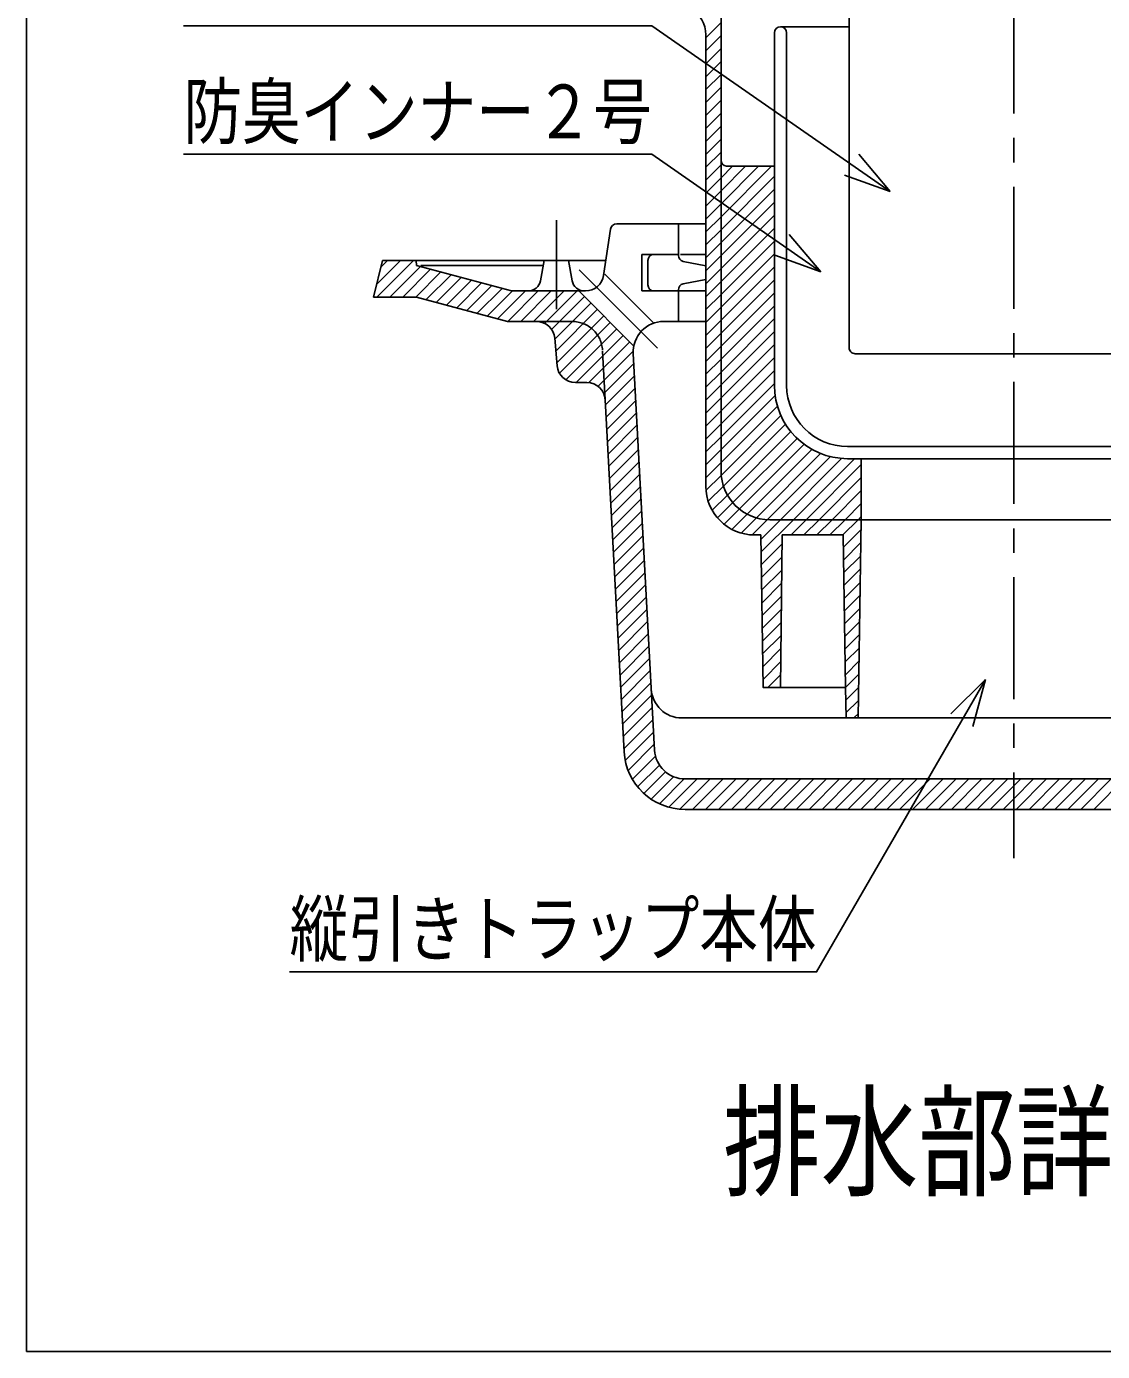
# Model space of a CAD drawing. Units: millimetres, scale not verified. Extents: x -1365 to 1365, y -930 to 870.
# Drawn here: x -1365 to -924, y -930 to -387 of the extents above; entities that cross this region are included whole.
import ezdxf
from ezdxf.enums import TextEntityAlignment as Align

# ---------------------------------------------------------------- set-up
doc = ezdxf.new("R2010")
doc.units = ezdxf.units.MM
doc.header["$LTSCALE"] = 10
doc.linetypes.add('CHAIN1', pattern=[8, 5, -1, 1, -1])
doc.linetypes.add('DASHED2', pattern=[3, 2, -1])
for name, color, linetype in [('0-7_枠細線', 5, 'Continuous'), ('0-8_枠中線', 5, 'Continuous'), ('0-E_極細4', 6, 'Continuous'), ('1-1_寸法4', 7, 'Continuous')]:
    doc.layers.add(name, color=color, linetype=linetype)
doc.styles.add('ＭＳ ゴシック', font='')
doc.styles.get('ＭＳ ゴシック').set_extended_font_data('MS Gothic')

msp = doc.modelspace()

# ---------------------------------------------------------------- linework, layer by layer
at = {"layer": '0-8_枠中線'}
msp.add_lwpolyline([(-1365, -930), (-1365, 870), (1365, 870), (1365, -930)], close=True, dxfattribs=at)
at = {"layer": '0-E_極細4', "linetype": 'CHAIN1'}
for p, q in [((-960.3, -292.64), (-960.3, -727.84)), ((-1147.8, -466.36), (-1147.8, -502.87)), ((-1138.39, -486.75), (-1106.29, -518.85))]:
    msp.add_line(p, q, dxfattribs=at)
at = {"layer": '0-E_極細4'}
for p, q in [((-1080.3, -441.79), (-1080.3, -374.09)), ((-1027.8, -518.57), (-1027.8, -371.14)), ((-1086.55, -391.64), (-1080.3, -385.39)), ((-1086.55, -575.34), (-1086.55, -390.42)), ((-1086.55, -396.94), (-1080.3, -390.69)), ((-1058.42, -534.09), (-1058.42, -389.59)), ((-1055.92, -387.09), (-1027.8, -387.09)), ((-1053.42, -534.09), (-1053.42, -389.59)), ((-1086.55, -402.24), (-1080.3, -395.99)), ((-1086.55, -407.55), (-1080.3, -401.3)), ((-1086.55, -412.85), (-1080.3, -406.6)), ((-1086.55, -418.15), (-1080.3, -411.9)), ((-1086.55, -423.46), (-1080.3, -417.21)), ((-1086.55, -428.76), (-1080.3, -422.51)), ((-1086.55, -434.06), (-1080.3, -427.81)), ((-1086.55, -439.37), (-1080.3, -433.12)), ((-1086.55, -444.67), (-1080.3, -438.42)), ((-1086.55, -449.97), (-1080.3, -443.72)), ((-1080.3, -569.09), (-1080.3, -441.79)), ((-1080.3, -443.72), (-1079.83, -443.25)), ((-1080.3, -464.93), (-1059.63, -444.27)), ((-1080.3, -459.63), (-1064.94, -444.27)), ((-1080.3, -454.33), (-1070.24, -444.27)), ((-1080.3, -449.03), (-1075.54, -444.27)), ((-1078.11, -444.27), (-1058.42, -444.27)), ((-1086.55, -455.28), (-1080.3, -449.03)), ((-1080.3, -470.24), (-1058.42, -448.36)), ((-1086.55, -460.58), (-1080.3, -454.33)), ((-1080.3, -475.54), (-1058.42, -453.67)), ((-1086.55, -465.88), (-1080.3, -459.63)), ((-1080.3, -480.84), (-1058.42, -458.97)), ((-1086.55, -471.18), (-1080.3, -464.93)), ((-1080.3, -486.15), (-1058.42, -464.27)), ((-1058.42, -534.09), (-1058.42, -466.59)), ((-1125.55, -470.07), (-1128.43, -488.98)), ((-1086.55, -467.85), (-1123.07, -467.85)), ((-1097.8, -467.85), (-1097.8, -480.35)), ((-1086.55, -476.49), (-1080.3, -470.24)), ((-1080.3, -491.45), (-1058.42, -469.58)), ((-1086.55, -481.79), (-1080.3, -475.54)), ((-1080.3, -496.75), (-1058.42, -474.88)), ((-1219.05, -482.85), (-1222.8, -497.85)), ((-1221.51, -492.7), (-1211.66, -482.85)), ((-1221.36, -497.85), (-1206.36, -482.85)), ((-1219.74, -485.63), (-1216.97, -482.85)), ((-1127.88, -482.85), (-1219.05, -482.85)), ((-1205.12, -484.91), (-1205.3, -482.85)), ((-1152.8, -482.85), (-1154.33, -491.25)), ((-1142.8, -482.85), (-1141.33, -491.22)), ((-1107.8, -480.35), (-1112.8, -480.35)), ((-1112.8, -480.35), (-1112.8, -495.35)), ((-1110.3, -482.85), (-1110.3, -492.85)), ((-1097.8, -480.35), (-1107.8, -480.35)), ((-1097.8, -480.35), (-1107.8, -480.35)), ((-1097.8, -480.8), (-1097.8, -480.35)), ((-1086.55, -480.35), (-1096.98, -480.35)), ((-1095.79, -483.25), (-1086.55, -485.1)), ((-1086.55, -487.09), (-1080.3, -480.84)), ((-1080.3, -502.06), (-1058.42, -480.18)), ((-1216.06, -497.85), (-1203.54, -485.33)), ((-1210.75, -497.85), (-1199.36, -486.45)), ((-1205.45, -497.85), (-1195.17, -487.57)), ((-1166.15, -495.35), (-1205.12, -484.91)), ((-1153.17, -484.91), (-1203.37, -484.91)), ((-1201.2, -498.9), (-1190.99, -488.7)), ((-1127.87, -488.42), (-1107.79, -508.51)), ((-1086.55, -492.4), (-1080.3, -486.15)), ((-1080.3, -507.36), (-1058.42, -485.49)), ((-1197.02, -500.02), (-1186.81, -489.82)), ((-1192.83, -501.14), (-1182.63, -490.94)), ((-1188.65, -502.26), (-1178.44, -492.06)), ((-1184.47, -503.38), (-1174.26, -493.18)), ((-1095.79, -492.45), (-1086.55, -490.6)), ((-1086.55, -497.7), (-1080.3, -491.45)), ((-1080.3, -512.66), (-1058.42, -490.79)), ((-1205.12, -497.85), (-1222.8, -497.85)), ((-1167.8, -507.85), (-1205.12, -497.85)), ((-1180.29, -504.51), (-1170.08, -494.3)), ((-1176.1, -505.63), (-1165.83, -495.35)), ((-1171.92, -506.75), (-1160.52, -495.35)), ((-1167.72, -507.85), (-1155.22, -495.35)), ((-1147.8, -495.35), (-1166.15, -495.35)), ((-1162.42, -507.85), (-1149.92, -495.35)), ((-1157.11, -507.85), (-1144.61, -495.35)), ((-1152.6, -508.64), (-1139.31, -495.35)), ((-1149.77, -511.11), (-1136.32, -497.66)), ((-1135.85, -495.35), (-1147.8, -495.35)), ((-1138.62, -495.35), (-1116.04, -517.93)), ((-1112.8, -495.35), (-1097.8, -495.35)), ((-1107.8, -495.35), (-1097.8, -495.35)), ((-1097.8, -494.9), (-1097.8, -495.35)), ((-1097.8, -495.35), (-1097.8, -507.85)), ((-1086.55, -495.35), (-1097.8, -495.35)), ((-1086.55, -503), (-1080.3, -496.75)), ((-1080.3, -517.97), (-1058.42, -496.09)), ((-1148.44, -515.09), (-1133.66, -500.31)), ((-1148.02, -519.97), (-1131.01, -502.96)), ((-1086.55, -508.31), (-1080.3, -502.06)), ((-1080.3, -523.27), (-1058.42, -501.4)), ((-1155.95, -507.85), (-1167.8, -507.85)), ((-1147.59, -524.84), (-1128.36, -505.61)), ((-1146.52, -529.08), (-1125.71, -508.26)), ((-1103.78, -507.85), (-1086.55, -507.85)), ((-1086.55, -513.61), (-1080.3, -507.36)), ((-1080.3, -528.57), (-1058.42, -506.7)), ((-1147.49, -526), (-1148.48, -514.7)), ((-1143.91, -531.76), (-1123.06, -510.92)), ((-1139.69, -532.85), (-1120.41, -513.57)), ((-1086.55, -518.91), (-1080.3, -512.66)), ((-1080.3, -533.88), (-1058.42, -512)), ((-1134.43, -532.9), (-1117.75, -516.22)), ((-1130.67, -534.44), (-1116.27, -520.04)), ((-1107.55, -683.51), (-1116.26, -521.02)), ((-1086.55, -524.22), (-1080.3, -517.97)), ((-1080.3, -539.18), (-1058.42, -517.31)), ((-1025.3, -521.07), (-960.3, -521.07)), ((-895.3, -521.07), (-960.3, -521.07)), ((-1128.36, -537.44), (-1116.04, -525.11)), ((-1086.55, -529.52), (-1080.3, -523.27)), ((-1080.3, -544.48), (-1058.42, -522.61)), ((-1127.67, -542.05), (-1115.77, -530.15)), ((-1086.55, -534.82), (-1080.3, -528.57)), ((-1080.3, -549.79), (-1058.42, -527.91)), ((-1135.28, -532.85), (-1140.02, -532.85)), ((-1127.4, -547.08), (-1115.5, -535.18)), ((-1086.55, -540.13), (-1080.3, -533.88)), ((-1080.3, -555.09), (-1058.42, -533.22)), ((-1120.02, -684.19), (-1127.79, -539.95)), ((-1127.13, -552.11), (-1115.23, -540.21)), ((-1086.55, -545.43), (-1080.3, -539.18)), ((-1080.3, -560.39), (-1058.14, -538.23)), ((-1080.3, -565.7), (-1057.19, -542.59)), ((-1126.86, -557.15), (-1114.96, -545.25)), ((-1086.55, -550.73), (-1080.3, -544.48)), ((-1080.22, -570.92), (-1055.76, -546.46)), ((-1126.59, -562.18), (-1114.69, -550.28)), ((-1086.55, -556.04), (-1080.3, -549.79)), ((-1079.31, -575.31), (-1053.91, -549.92)), ((-1077.68, -578.99), (-1051.71, -553.01)), ((-1126.32, -567.21), (-1114.42, -555.31)), ((-1086.55, -561.34), (-1080.3, -555.09)), ((-1075.49, -582.1), (-1049.16, -555.77)), ((-1072.79, -584.71), (-1046.28, -558.2)), ((-960.3, -559.09), (-1028.42, -559.09)), ((-960.3, -559.09), (-892.17, -559.09)), ((-1126.05, -572.24), (-1114.15, -560.35)), ((-1086.55, -566.64), (-1080.3, -560.39)), ((-1069.59, -586.8), (-1043.06, -560.28)), ((-1065.8, -588.32), (-1039.47, -561.99)), ((-1061.25, -589.07), (-1035.44, -563.26)), ((-1055.96, -589.09), (-1030.86, -563.99)), ((-1050.66, -589.09), (-1025.66, -564.09)), ((-1028.42, -564.09), (-1022.8, -564.09)), ((-1022.8, -589.09), (-1022.8, -564.09)), ((-1125.78, -577.28), (-1113.88, -565.38)), ((-1086.55, -571.95), (-1080.3, -565.7)), ((-1045.36, -589.09), (-1022.8, -566.53)), ((-1125.51, -582.31), (-1113.61, -570.42)), ((-1125.24, -587.34), (-1113.34, -575.45)), ((-1086.47, -577.17), (-1080.22, -570.92)), ((-1085.56, -581.56), (-1079.31, -575.31)), ((-1040.05, -589.09), (-1022.8, -571.84)), ((-1124.96, -592.37), (-1113.07, -580.48)), ((-1083.93, -585.24), (-1077.68, -578.99)), ((-1034.75, -589.09), (-1022.8, -577.14)), ((-1124.69, -597.41), (-1112.8, -585.52)), ((-1081.74, -588.35), (-1075.49, -582.1)), ((-1079.04, -590.96), (-1072.79, -584.71)), ((-1029.45, -589.09), (-1022.8, -582.44)), ((-1124.42, -602.44), (-1112.53, -590.55)), ((-1075.84, -593.05), (-1069.59, -586.8)), ((-1072.05, -594.57), (-1065.8, -588.32)), ((-1067.5, -595.32), (-1061.25, -589.07)), ((-1064.02, -597.15), (-1055.96, -589.09)), ((-1063.94, -602.37), (-1050.66, -589.09)), ((-1060.3, -589.09), (-1022.8, -589.09)), ((-1051.61, -595.34), (-1045.36, -589.09)), ((-1046.3, -595.34), (-1040.05, -589.09)), ((-1041, -595.34), (-1034.75, -589.09)), ((-1035.7, -595.34), (-1029.45, -589.09)), ((-1030.39, -595.34), (-1024.14, -589.09)), ((-1024.14, -589.09), (-1022.8, -587.75)), ((-1024.05, -670.34), (-1022.8, -589.09)), ((-1022.8, -589.09), (-960.3, -589.09)), ((-1022.8, -589.35), (-1022.8, -589.09)), ((-897.8, -589.09), (-960.3, -589.09)), ((-1124.15, -607.47), (-1112.26, -595.58)), ((-1064.05, -595.34), (-1066.55, -595.34)), ((-1055.92, -657.84), (-1055.3, -595.34)), ((-1030.3, -595.34), (-1055.3, -595.34)), ((-1029.26, -657.84), (-1030.3, -595.34)), ((-1030.21, -600.47), (-1022.86, -593.11)), ((-1123.88, -612.5), (-1111.99, -600.62)), ((-1063.85, -607.59), (-1055.34, -599.07)), ((-1030.13, -605.68), (-1022.94, -598.5)), ((-1123.61, -617.54), (-1111.73, -605.65)), ((-1063.77, -612.81), (-1055.39, -604.43)), ((-1030.04, -610.9), (-1023.03, -603.88)), ((-1123.34, -622.57), (-1111.46, -610.68)), ((-1063.69, -618.03), (-1055.44, -609.78)), ((-1029.95, -616.11), (-1023.11, -609.27)), ((-1123.07, -627.6), (-1111.19, -615.72)), ((-1063.6, -623.25), (-1055.5, -615.14)), ((-1029.87, -621.33), (-1023.19, -614.66)), ((-1122.8, -632.63), (-1110.92, -620.75)), ((-1063.52, -628.47), (-1055.55, -620.5)), ((-1029.78, -626.55), (-1023.28, -620.04)), ((-1122.53, -637.66), (-1110.65, -625.79)), ((-1063.44, -633.69), (-1055.6, -625.86)), ((-1029.69, -631.76), (-1023.36, -625.43)), ((-1122.25, -642.7), (-1110.38, -630.82)), ((-1063.35, -638.91), (-1055.66, -631.21)), ((-1029.61, -636.98), (-1023.44, -630.82)), ((-1121.98, -647.73), (-1110.11, -635.85)), ((-1063.27, -644.13), (-1055.71, -636.57)), ((-1029.52, -642.2), (-1023.52, -636.2)), ((-1121.71, -652.76), (-1109.84, -640.89)), ((-1121.44, -657.79), (-1109.57, -645.92)), ((-1063.19, -649.35), (-1055.77, -641.93)), ((-1029.43, -647.41), (-1023.61, -641.59)), ((-1121.17, -662.83), (-1109.3, -650.95)), ((-1063.1, -654.57), (-1055.82, -647.28)), ((-1029.34, -652.63), (-1023.69, -646.97)), ((-1120.9, -667.86), (-1109.03, -655.99)), ((-1061.07, -657.84), (-1055.87, -652.64)), ((-1029.26, -657.85), (-1023.77, -652.36)), ((-1120.63, -672.89), (-1108.76, -661.02)), ((-1029.05, -670.34), (-1029.26, -657.84)), ((-1029.17, -663.06), (-1023.86, -657.75)), ((-1120.36, -677.92), (-1108.49, -666.05)), ((-1029.08, -668.28), (-1023.94, -663.13)), ((-1120.09, -682.96), (-1108.22, -671.09)), ((-960.3, -670.34), (-1096.41, -670.34)), ((-1021.69, -670.34), (-1029.05, -670.34)), ((-1025.84, -670.34), (-1024.02, -668.52)), ((-960.3, -670.34), (-1021.69, -670.34)), ((-960.3, -670.34), (-898.91, -670.34)), ((-960.3, -670.34), (-833.26, -670.34)), ((-1119.57, -687.74), (-1107.95, -676.12)), ((-1118.38, -691.85), (-1107.68, -681.15)), ((-1116.65, -695.43), (-1107.18, -685.96)), ((-1114.49, -698.57), (-1105.56, -689.64)), ((-1111.92, -701.3), (-1103.07, -692.45)), ((-1108.94, -703.63), (-1099.75, -694.43)), ((-1105.54, -705.54), (-1095.35, -695.34)), ((-1101.66, -706.95), (-1090.05, -695.34)), ((-1097.16, -707.75), (-1084.74, -695.34)), ((-704.78, -695.34), (-1095.07, -695.34)), ((-1091.94, -707.84), (-1079.44, -695.34)), ((-1086.64, -707.84), (-1074.14, -695.34)), ((-1081.33, -707.84), (-1068.83, -695.34)), ((-1076.03, -707.84), (-1063.53, -695.34)), ((-1070.73, -707.84), (-1058.23, -695.34)), ((-1065.42, -707.84), (-1052.92, -695.34)), ((-1060.12, -707.84), (-1047.62, -695.34)), ((-1054.82, -707.84), (-1042.32, -695.34)), ((-1049.51, -707.84), (-1037.01, -695.34)), ((-1044.21, -707.84), (-1031.71, -695.34)), ((-1038.91, -707.84), (-1026.41, -695.34)), ((-1033.6, -707.84), (-1021.1, -695.34)), ((-1028.3, -707.84), (-1015.8, -695.34)), ((-1023, -707.84), (-1010.5, -695.34)), ((-1017.69, -707.84), (-1005.19, -695.34)), ((-1012.39, -707.84), (-999.89, -695.34)), ((-1007.09, -707.84), (-994.59, -695.34)), ((-1001.78, -707.84), (-989.28, -695.34)), ((-996.48, -707.84), (-983.98, -695.34)), ((-991.18, -707.84), (-978.68, -695.34)), ((-985.87, -707.84), (-973.37, -695.34)), ((-980.57, -707.84), (-968.07, -695.34)), ((-975.27, -707.84), (-962.77, -695.34)), ((-969.96, -707.84), (-960.3, -698.18)), ((-960.3, -703.48), (-952.16, -695.34)), ((-960.3, -698.18), (-957.46, -695.34)), ((-959.36, -707.84), (-946.86, -695.34)), ((-954.05, -707.84), (-941.55, -695.34)), ((-948.75, -707.84), (-936.25, -695.34)), ((-943.45, -707.84), (-930.95, -695.34)), ((-938.14, -707.84), (-925.64, -695.34)), ((-932.84, -707.84), (-920.34, -695.34)), ((-927.54, -707.84), (-915.04, -695.34)), ((-964.66, -707.84), (-960.3, -703.48)), ((-703.32, -707.84), (-1095.06, -707.84))]:
    msp.add_line(p, q, dxfattribs=at)
at = {"layer": '0-E_極細4', "linetype": 'DASHED2'}
for p, q in [((-1141.36, -507.85), (-1155.95, -507.85)), ((-1127.79, -539.95), (-1128.88, -519.68))]:
    msp.add_line(p, q, dxfattribs=at)
at = {"layer": '0-E_極細4'}
for points in [[(-960.3, -564.09), (-962.63, -564.09), (-1028.42, -564.09)], [(-960.3, -564.09), (-957.97, -564.09), (-892.17, -564.09)], [(-1029.26, -657.84), (-1063.05, -657.84), (-1064.05, -595.34)]]:
    msp.add_lwpolyline(points, dxfattribs=at)
for centre, radius, start, end in [((-1099.05, -390.42), 12.5, 0, 60), ((-1055.92, -389.59), 2.5, 90, 180), ((-1055.92, -389.59), 2.5, 0, 90), ((-1077.8, -441.79), 2.5, 180, 262.8192), ((-1123.07, -470.35), 2.5, 90, 173.4802), ((-1107.8, -482.85), 2.5, 90, 180), ((-1095.3, -480.8), 2.5, 180, 258.6901), ((-1159.25, -490.35), 5, 270, 349.671), ((-1136.4, -490.35), 5, 189.9788, 270), ((-1135.85, -487.85), 7.5, 270, 351.3413), ((-1107.8, -492.85), 2.5, 180, 270), ((-1095.3, -494.9), 2.5, 101.3099, 180), ((-1155.95, -515.35), 7.5, 5, 90), ((-1103.78, -520.35), 12.5, 90, 183.0669), ((-1025.3, -518.57), 2.5, 180, 270.0005), ((-1140.02, -525.35), 7.5, 185, 270), ((-1135.28, -540.35), 7.5, 3.082, 90), ((-1028.42, -534.09), 30, 180, 270), ((-1028.42, -534.09), 25, 180, 270), ((-1060.3, -569.09), 20, 180, 270), ((-1066.55, -575.34), 20, 180, 270), ((-1096.41, -657.84), 12.5, 183.0669, 270), ((-1095.06, -682.84), 25, 183.082, 270), ((-1095.07, -682.84), 12.5, 183.0669, 270)]:
    msp.add_arc(centre, radius, start, end, dxfattribs=at)
at = {"layer": '0-E_極細4', "linetype": 'DASHED2'}
msp.add_arc((-1141.36, -520.35), 12.5, 3.082, 90, dxfattribs=at)
at = {"layer": '1-1_寸法4'}
for p, q in [((-1010.94, -454.63), (-1023.85, -439.35)), ((-1010.94, -454.63), (-1029.76, -447.86)), ((-1039.4, -487.49), (-1052.31, -472.22)), ((-1039.4, -487.49), (-1058.22, -480.72)), ((-971.92, -654.54), (-986.07, -668.68)), ((-971.92, -654.54), (-977.1, -673.86))]:
    msp.add_line(p, q, dxfattribs=at)
for points in [[(-1010.94, -454.63), (-1108.66, -386.72), (-1300.66, -386.72)], [(-1039.4, -487.49), (-1108.66, -439.36), (-1300.66, -439.36)], [(-971.92, -654.54), (-1041.13, -774.41), (-1257.13, -774.41)]]:
    msp.add_lwpolyline(points, dxfattribs=at)

# ---------------------------------------------------------------- texts
at = {"layer": '0-7_枠細線', "style": 'ＭＳ ゴシック', "width": 0.8}
msp.add_text('排水部詳細図', height=36.66, dxfattribs=at).set_placement((-1079.5, -873.36), align=Align.BOTTOM_LEFT)
at = {"layer": '1-1_寸法4', "style": 'ＭＳ ゴシック', "width": 0.8}
for s, p in [('防臭インナー２号', (-1300.66, -439.36)), ('縦引きトラップ本体', (-1257.13, -774.41))]:
    msp.add_text(s, height=21.99, dxfattribs=at).set_placement(p, align=Align.BOTTOM_LEFT)

doc.saveas('drawing.dxf')
